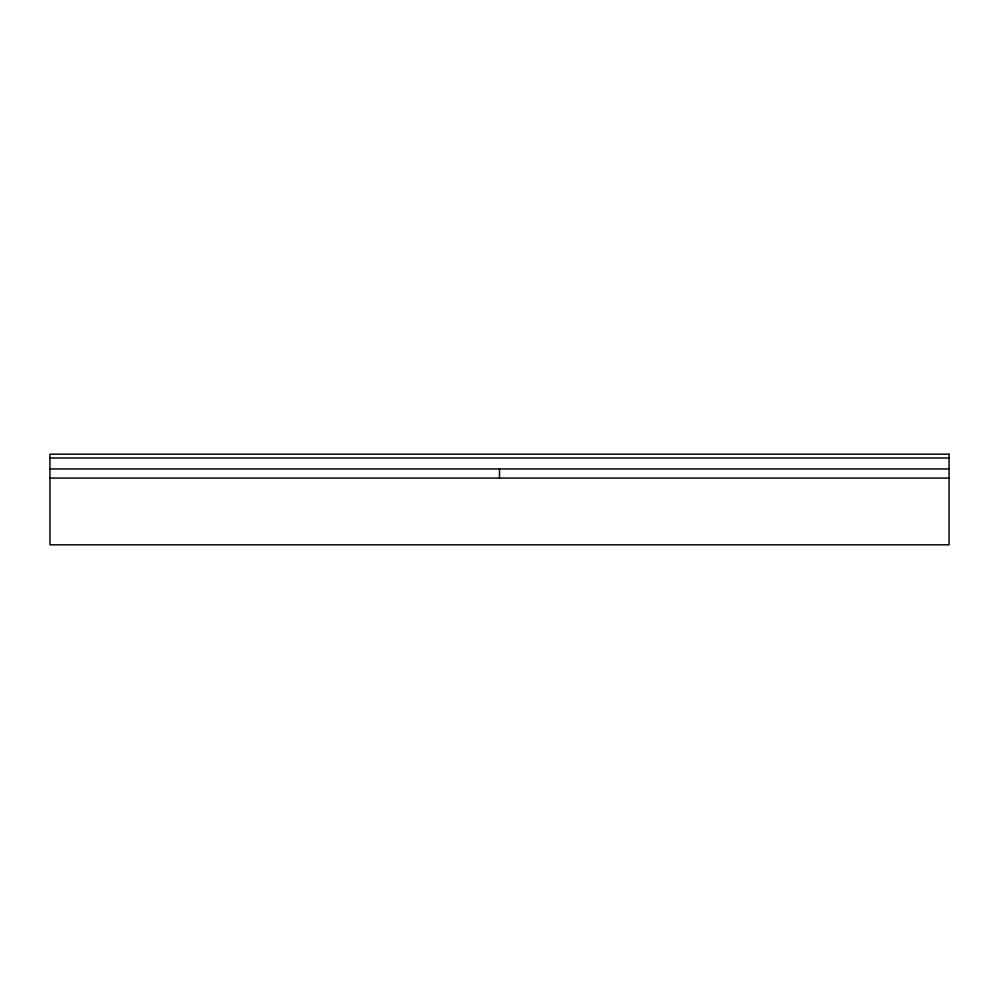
<?xml version="1.0" encoding="UTF-8"?>
<svg xmlns="http://www.w3.org/2000/svg" width="999" height="999" viewBox="0 0 999 999"><rect width="100%" height="100%" fill="white"/><g stroke="black" fill="none" stroke-linecap="round" stroke-linejoin="round"><path stroke-width="1.5" d="M49.95 458.004L949.05 458.004M49.95 468.956L949.05 468.956M49.95 478.084L949.05 478.084M499.5 468.956L499.5 478.084M949.05 454.183L49.95 454.183L49.95 544.817L949.05 544.817L949.05 454.183"/></g></svg>
